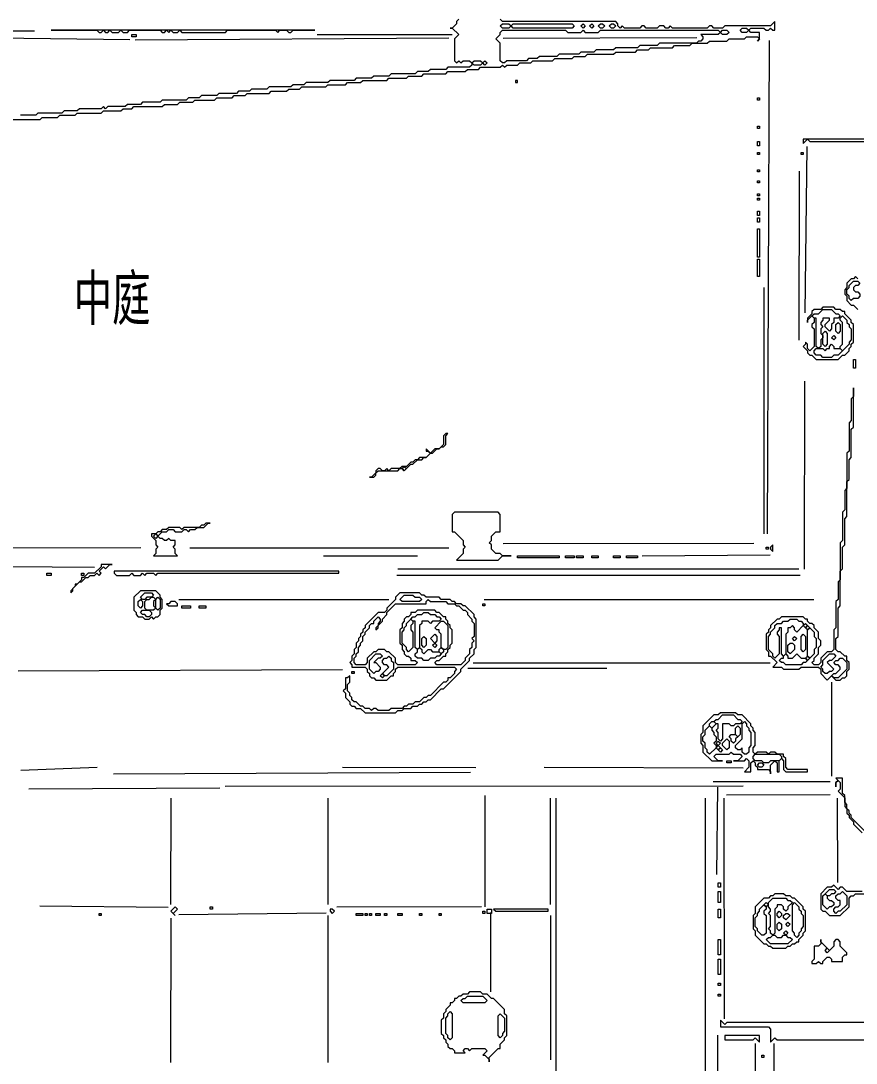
# Model space of a CAD drawing. Extents: x 12 to 2459, y 13 to 1740.
# Drawn here: x 1233.1 to 1616.3, y 622.3 to 1100.3 of the extents above; entities that cross this region are included whole.
import ezdxf

# ---------------------------------------------------------------- set-up
doc = ezdxf.new("R2010")
doc.units = 0
for name, color, linetype, lineweight in [('OCR_TEXT', 6, 'Continuous', 0), ('TEXT_FALLBACK_OUTLINE', 2, 'Continuous', 0), ('TRACE_CURVE', 6, 'Continuous', 0), ('TRACE_STRAIGHT', 5, 'Continuous', 0), ('TRACE_TEXT_SYMBOL', 6, 'Continuous', 0)]:
    doc.layers.add(name, color=color, linetype=linetype, lineweight=lineweight)
doc.styles.add('wqy-unicode', font='wqy-unicode.lff')

msp = doc.modelspace()

# ---------------------------------------------------------------- linework, layer by layer
at = {"layer": 'TEXT_FALLBACK_OUTLINE', "color": 2}
for points in [[(1600, 679), (1600, 677), (1599, 676), (1597, 676), (1597, 670), (1596, 669), (1596, 668), (1598, 668), (1599, 669), (1600, 668), (1601, 668), (1601, 669), (1603, 671), (1604, 671), (1605, 670), (1605, 669), (1610, 669), (1610, 671), (1611, 672), (1612, 672), (1612, 673), (1609, 676), (1609, 678), (1608, 679), (1607, 679), (1606, 678), (1606, 676), (1604, 674), (1600, 678)], [(1602, 674), (1603, 675), (1604, 674), (1603, 673)]]:
    msp.add_lwpolyline(points, close=True, dxfattribs=at)
at = {"layer": 'TRACE_CURVE', "color": 6}
for points in [[(1434, 1101), (1433, 1100), (1433, 1099), (1431, 1097), (1430, 1097), (1431, 1097), (1434, 1094), (1432, 1092), (1432, 1082), (1433, 1081), (1434, 1082), (1435, 1081), (1436, 1082), (1439, 1082), (1440, 1081), (1440, 1080), (1439, 1079), (1429, 1079), (1428, 1078), (1421, 1078), (1420, 1077), (1415, 1077), (1414, 1076), (1403, 1076), (1402, 1075), (1395, 1075), (1394, 1074), (1387, 1074), (1386, 1073), (1375, 1073), (1374, 1072), (1364, 1072), (1363, 1071), (1358, 1071), (1357, 1070), (1347, 1070), (1346, 1069), (1339, 1069), (1338, 1068), (1333, 1068), (1332, 1067), (1324, 1067), (1323, 1066), (1316, 1066), (1315, 1065), (1310, 1065), (1309, 1064), (1298, 1064), (1297, 1063), (1289, 1063), (1288, 1062), (1282, 1062), (1281, 1061), (1273, 1061), (1272, 1060), (1271, 1061), (1270, 1060), (1260, 1060), (1259, 1059), (1253, 1059), (1252, 1058), (1241, 1058)], [(1373, 1070), (1374, 1071), (1382, 1071), (1383, 1072), (1389, 1072), (1390, 1073), (1401, 1073), (1402, 1074), (1410, 1074), (1411, 1075), (1417, 1075), (1418, 1076), (1428, 1076), (1429, 1077), (1437, 1077), (1438, 1078), (1443, 1078), (1444, 1079), (1453, 1079), (1454, 1080), (1455, 1079), (1456, 1080), (1461, 1080), (1462, 1081), (1467, 1081), (1468, 1082), (1477, 1082), (1478, 1083), (1486, 1083), (1487, 1084), (1492, 1084), (1493, 1085), (1505, 1085), (1506, 1086), (1515, 1086), (1516, 1087), (1521, 1087), (1522, 1088), (1532, 1088), (1533, 1089), (1540, 1089), (1541, 1090), (1548, 1090), (1549, 1091), (1557, 1091), (1558, 1092), (1565, 1092), (1566, 1093), (1571, 1093), (1572, 1092), (1571, 1091), (1572, 1092), (1572, 1095), (1568, 1095), (1567, 1096), (1568, 1097), (1574, 1097), (1575, 1096), (1576, 1096), (1577, 1097), (1578, 1096), (1579, 1096), (1579, 1100), (1577, 1098)], [(1577, 1098), (1556, 1098), (1555, 1097), (1551, 1097), (1550, 1098), (1549, 1098), (1548, 1097), (1532, 1097), (1531, 1098), (1530, 1097), (1529, 1097), (1528, 1098), (1526, 1098), (1525, 1097), (1520, 1097), (1519, 1098), (1518, 1098), (1517, 1097), (1510, 1097), (1509, 1098), (1508, 1097), (1507, 1098), (1507, 1099), (1506, 1100), (1454, 1100), (1453, 1101)], [(1229, 1055), (1242, 1055), (1243, 1056), (1250, 1056), (1251, 1057), (1258, 1057), (1259, 1058), (1270, 1058), (1271, 1059), (1279, 1059), (1280, 1060), (1284, 1060), (1285, 1061), (1298, 1061), (1299, 1062), (1305, 1062), (1306, 1063), (1312, 1063), (1313, 1064), (1322, 1064), (1323, 1065), (1330, 1065), (1331, 1066), (1336, 1066), (1337, 1067), (1347, 1067), (1348, 1068), (1355, 1068), (1356, 1069), (1361, 1069), (1362, 1070), (1373, 1070)], [(1241, 1058), (1240, 1057), (1233, 1057)], [(1658, 1046), (1592, 1046), (1592, 1044), (1594, 1046), (1595, 1045), (1658, 1045)], [(1615, 932), (1615, 928), (1614, 927), (1614, 917), (1613, 916), (1613, 903), (1612, 902), (1612, 886), (1611, 885), (1611, 876), (1610, 875), (1610, 862), (1609, 861), (1609, 844), (1608, 843), (1608, 835), (1607, 834), (1607, 822), (1606, 821), (1606, 812), (1605, 811), (1603, 811), (1600, 808), (1600, 806), (1599, 805), (1597, 805), (1596, 806), (1597, 807), (1597, 808), (1599, 810), (1599, 813), (1600, 814), (1600, 816), (1599, 817), (1599, 820), (1597, 822), (1597, 823), (1596, 824), (1595, 824), (1594, 825), (1594, 826), (1593, 826), (1592, 827), (1582, 827), (1581, 826), (1580, 826), (1577, 823), (1577, 822), (1576, 821), (1576, 820), (1575, 819), (1575, 812), (1576, 811), (1576, 809), (1577, 809), (1580, 806), (1578, 804), (1582, 804), (1583, 803), (1590, 803), (1591, 804), (1599, 804), (1600, 803), (1600, 801)], [(1600, 801), (1603, 798), (1605, 800), (1607, 798), (1609, 798), (1610, 799), (1611, 799), (1612, 800), (1612, 802), (1613, 803), (1613, 806), (1612, 807), (1612, 809), (1611, 809), (1609, 811), (1608, 811), (1607, 812), (1607, 817), (1608, 818), (1608, 831), (1609, 832), (1609, 848), (1610, 849), (1610, 859), (1611, 860), (1611, 872), (1612, 873), (1612, 889), (1613, 890), (1613, 899), (1614, 900), (1614, 913), (1615, 914), (1615, 932)]]:
    msp.add_lwpolyline(points, dxfattribs=at)
for points in [[(1453, 1095), (1454, 1096), (1483, 1096), (1484, 1095), (1490, 1095), (1491, 1096), (1492, 1095), (1498, 1095), (1499, 1096), (1553, 1096), (1554, 1095), (1553, 1094), (1545, 1094), (1546, 1093), (1546, 1092), (1545, 1091), (1544, 1091), (1543, 1090), (1526, 1090), (1525, 1089), (1517, 1089), (1516, 1088), (1506, 1088), (1505, 1087), (1497, 1087), (1496, 1086), (1490, 1086), (1489, 1085), (1480, 1085), (1479, 1084), (1471, 1084), (1470, 1083), (1466, 1083), (1465, 1082), (1456, 1082), (1455, 1081), (1454, 1081), (1453, 1082), (1453, 1090), (1451, 1092), (1453, 1094)], [(1453, 1098), (1454, 1099), (1457, 1099), (1458, 1098), (1457, 1097), (1454, 1097)], [(1458, 1098), (1459, 1099), (1486, 1099), (1487, 1098), (1486, 1097), (1459, 1097)], [(1490, 1098), (1491, 1099), (1492, 1098), (1491, 1097)], [(1494, 1098), (1495, 1099), (1496, 1098), (1495, 1097)], [(1498, 1098), (1499, 1099), (1500, 1099), (1501, 1098), (1500, 1097), (1499, 1097)], [(1503, 1098), (1504, 1099), (1505, 1099), (1506, 1098), (1505, 1097), (1504, 1097)], [(1554, 1095), (1555, 1096), (1557, 1096), (1558, 1095), (1557, 1094), (1555, 1094)], [(1563, 1096), (1564, 1097), (1566, 1097), (1567, 1096), (1566, 1095), (1564, 1095)], [(1440, 1081), (1441, 1082), (1444, 1082), (1445, 1081), (1444, 1080), (1441, 1080)], [(1445, 1081), (1446, 1082), (1447, 1081), (1446, 1080)], [(1585, 825), (1586, 826), (1589, 826), (1590, 825), (1591, 825), (1592, 824), (1592, 823), (1589, 820), (1588, 821), (1588, 822), (1587, 823), (1586, 822), (1585, 822), (1585, 820), (1584, 819), (1584, 810), (1583, 809), (1582, 810), (1582, 822), (1581, 822), (1581, 821), (1580, 820), (1580, 819), (1581, 818), (1581, 810), (1579, 808), (1578, 809), (1578, 810), (1576, 812), (1576, 818), (1577, 819), (1577, 820), (1579, 822), (1579, 823), (1580, 824), (1582, 824), (1583, 825)], [(1592, 823), (1593, 824), (1594, 823), (1593, 822)], [(1593, 822), (1594, 823), (1595, 822), (1594, 821)], [(1587, 817), (1588, 818), (1589, 817), (1588, 816)], [(1591, 818), (1592, 819), (1593, 818), (1593, 812), (1592, 811), (1591, 812)], [(1594, 821), (1595, 822), (1597, 820), (1597, 818), (1598, 817), (1598, 813), (1597, 812), (1597, 810), (1595, 808), (1594, 809)], [(1585, 814), (1586, 815), (1587, 815), (1588, 814), (1588, 812), (1586, 810), (1585, 811)], [(1583, 809), (1584, 810), (1585, 809), (1585, 808), (1587, 808), (1589, 810), (1591, 808), (1593, 808), (1594, 807), (1593, 806), (1592, 806), (1591, 805), (1584, 805), (1583, 806), (1582, 806), (1581, 807), (1582, 808), (1583, 808)], [(1593, 808), (1594, 809), (1595, 808), (1594, 807)], [(1604, 810), (1606, 810), (1607, 809), (1605, 807), (1604, 807), (1603, 806), (1606, 803), (1605, 802), (1604, 802), (1603, 801), (1602, 801), (1601, 802), (1601, 803), (1600, 804), (1601, 805), (1601, 807)], [(1608, 807), (1609, 808), (1610, 808), (1612, 806), (1612, 803), (1608, 799), (1606, 799), (1605, 800), (1606, 801), (1607, 801), (1609, 803), (1609, 804), (1608, 805), (1607, 805), (1606, 806), (1607, 807)]]:
    msp.add_lwpolyline(points, close=True, dxfattribs=at)
at = {"layer": 'TRACE_STRAIGHT', "color": 5}
for p, q in [((1125.63, 1095.53), (1239.39, 1095.75)), ((1221.89, 1092.47), (1283.14, 1091.77)), ((1285.62, 1091.63), (1429.38, 1092.54)), ((1369, 1094), (1431, 1094)), ((1454.38, 1092.32), (1543.12, 1092.63)), ((1575.56, 865.1), (1576.58, 1091.35)), ((1592.86, 966.36), (1593.78, 1042.63)), ((1590.14, 953.87), (1590.26, 1031.38)), ((1574, 978), (1574, 865)), ((1592.64, 848.87), (1592.69, 935.13)), ((1454.38, 860.68), (1569.38, 860.71)), ((1139.38, 858.65), (1288.13, 858.73)), ((1310.63, 858.66), (1429.38, 858.7)), ((1372, 855), (1415, 855)), ((1518.11, 855.02), (1576.88, 855.42)), ((1228.12, 850.01), (1266.88, 849.76)), ((1405.62, 846.1), (1590.62, 846.11)), ((1406, 849), (1590, 849)), ((1305.63, 834.91), (1401.88, 834.99)), ((1445.62, 834.96), (1596.88, 834.97)), ((1438.12, 803.39), (1501.88, 803.39)), ((1440.62, 805.91), (1576.88, 805.9)), ((1231.88, 802.18), (1380.63, 802.79)), ((1605, 797), (1605, 754)), ((1233.16, 756.71), (1268.16, 758.04)), ((1275.62, 755.07), (1439.38, 755.85)), ((1380.62, 758.08), (1441.87, 757.92)), ((1473.12, 758.01), (1564.38, 757.82)), ((1550.62, 751.44), (1604.37, 751.53)), ((1236.88, 748.2), (1324.39, 748.57)), ((1326.88, 749.38), (1564.38, 749.53)), ((1552.38, 708.87), (1552.9, 748.86)), ((1302.01, 695.12), (1302.04, 743.88)), ((1374.05, 695.12), (1374.05, 743.88)), ((1446, 745), (1446, 694)), ((1476.09, 695.12), (1476.1, 743.88)), ((1478.6, 415.12), (1478.61, 743.88)), ((1547.02, 743.88), (1547.08, 552.62)), ((1555.62, 743.88), (1555.77, 642.63)), ((1556.87, 745.42), (1604.38, 745.52)), ((1607.52, 743.88), (1607.75, 705.12)), ((1241.88, 694.44), (1300.64, 693.84)), ((1378.12, 694.04), (1444.38, 694.16)), ((1301.99, 622.62), (1302.06, 688.88)), ((1305.62, 690.58), (1373.13, 691.29)), ((1374.05, 622.62), (1374.05, 690.12)), ((1448.57, 691.38), (1448.63, 655.12)), ((1476.09, 690.12), (1476.09, 623.88)), ((1552.83, 561.38), (1552.87, 635.12)), ((1570.14, 562.62), (1570.16, 631.38)), ((1578.5, 552.62), (1578.64, 631.37))]:
    msp.add_line(p, q, dxfattribs=at)
at = {"layer": 'TRACE_TEXT_SYMBOL', "color": 6}
for points in [[(1247, 1096), (1268, 1096), (1269, 1095), (1270, 1095), (1271, 1096), (1272, 1095), (1273, 1095), (1274, 1096), (1275, 1095), (1278, 1095), (1279, 1096), (1280, 1095), (1282, 1095), (1283, 1096), (1297, 1096), (1298, 1095), (1299, 1095), (1300, 1096), (1301, 1095), (1302, 1096), (1303, 1095), (1305, 1095), (1306, 1096), (1307, 1095), (1327, 1095), (1328, 1096), (1350, 1096), (1351, 1095), (1352, 1096), (1355, 1096), (1356, 1095), (1357, 1095), (1358, 1096), (1368, 1096)], [(1284, 1094), (1286, 1094), (1286, 1093), (1284, 1093)], [(1460, 1073), (1460, 1072), (1461, 1072), (1461, 1073)], [(1571, 1065), (1572, 1065), (1572, 1064), (1571, 1064)], [(1571, 1052), (1572, 1052), (1572, 1051), (1571, 1051)], [(1571, 1045), (1572, 1045), (1572, 1043), (1571, 1043)], [(1571, 1040), (1572, 1040), (1572, 1039), (1571, 1039)], [(1591, 1040), (1592, 1040), (1592, 1039), (1591, 1039)], [(1571, 1032), (1572, 1032), (1572, 1031), (1571, 1031)], [(1571, 1027), (1572, 1027), (1572, 1026), (1571, 1026)], [(1571, 1021), (1572, 1021), (1572, 1020), (1571, 1020)], [(1571, 1019), (1572, 1019), (1572, 1018), (1571, 1018)], [(1571, 1013), (1572, 1013), (1572, 1011), (1571, 1011)], [(1571, 1010), (1572, 1010), (1572, 1008), (1571, 1008)], [(1571, 1005), (1572, 1005), (1572, 992), (1571, 992)], [(1571, 991), (1572, 991), (1572, 983), (1571, 983)], [(1615, 981), (1617, 981), (1618, 980), (1617, 979), (1616, 979), (1615, 978), (1615, 977), (1616, 976), (1617, 976), (1618, 975), (1618, 974), (1617, 973), (1615, 973), (1614, 972), (1613, 973), (1613, 974), (1612, 975), (1612, 977), (1613, 978), (1613, 979)], [(1601, 969), (1600, 968), (1597, 968), (1596, 967), (1596, 966), (1594, 964), (1594, 962), (1594, 963), (1596, 965), (1597, 964), (1597, 962), (1596, 961), (1596, 960), (1597, 959), (1597, 951), (1595, 949), (1594, 950), (1594, 952), (1593, 953), (1593, 952), (1592, 951), (1594, 949), (1594, 948), (1595, 947), (1596, 947), (1598, 945), (1608, 945), (1610, 947), (1611, 947), (1613, 949), (1613, 950), (1614, 951), (1614, 952), (1615, 953), (1615, 961), (1614, 962), (1614, 963), (1611, 966), (1611, 967), (1610, 967), (1609, 968), (1607, 968), (1606, 969)], [(1601, 968), (1605, 968), (1607, 966), (1608, 966), (1609, 965), (1608, 964), (1606, 964), (1606, 962), (1605, 961), (1605, 959), (1604, 958), (1602, 960), (1602, 961), (1604, 963), (1604, 964), (1601, 964), (1601, 963), (1600, 962), (1600, 961), (1601, 960), (1600, 959), (1600, 957), (1601, 956), (1601, 955), (1600, 954), (1600, 951), (1599, 950), (1598, 951), (1598, 964), (1597, 964), (1596, 965), (1597, 966), (1599, 966)], [(1607, 961), (1608, 962), (1609, 961), (1609, 958), (1608, 957), (1607, 958)], [(1609, 964), (1610, 965), (1612, 963), (1612, 962), (1613, 961), (1613, 960), (1614, 959), (1614, 954), (1613, 953), (1613, 952), (1610, 949), (1609, 950), (1609, 951), (1610, 952), (1610, 962), (1609, 963)], [(1601, 957), (1602, 958), (1603, 957), (1603, 952), (1602, 951), (1601, 952)], [(1605, 955), (1606, 956), (1607, 955), (1606, 954)], [(1604, 951), (1605, 952), (1606, 951), (1606, 950), (1609, 950), (1610, 949), (1608, 947), (1606, 947), (1605, 946), (1601, 946), (1600, 947), (1598, 947), (1597, 948), (1597, 949), (1598, 950), (1601, 950), (1602, 949), (1603, 950), (1604, 950)], [(1615, 945), (1616, 945), (1616, 941), (1615, 941)], [(1428, 911), (1427, 910), (1427, 906), (1425, 904), (1423, 904), (1421, 902), (1419, 904), (1419, 903), (1420, 903), (1421, 902), (1419, 900), (1416, 900), (1415, 899), (1414, 899), (1413, 898), (1412, 898), (1410, 896), (1408, 896), (1407, 895), (1403, 895), (1402, 894), (1401, 895), (1400, 894), (1399, 894), (1398, 895), (1397, 895), (1396, 894), (1396, 893), (1394, 891), (1393, 891), (1395, 891), (1396, 892), (1396, 893), (1397, 894), (1406, 894), (1407, 895), (1408, 895), (1409, 894), (1412, 897), (1413, 897), (1415, 899), (1417, 899), (1418, 900), (1419, 900), (1421, 902), (1422, 902), (1424, 904), (1425, 904), (1426, 905), (1427, 905), (1428, 906), (1428, 910), (1429, 911)], [(1408, 895), (1409, 896), (1410, 895), (1409, 894)], [(1432, 875), (1431, 874), (1431, 866), (1432, 866), (1436, 862), (1436, 860), (1437, 859), (1436, 858), (1436, 856), (1433, 853), (1452, 853), (1454, 855), (1458, 855), (1454, 855), (1453, 856), (1451, 856), (1449, 858), (1449, 860), (1448, 861), (1449, 862), (1449, 864), (1451, 866), (1453, 866), (1453, 874), (1452, 875)], [(1318, 870), (1317, 869), (1316, 869), (1315, 868), (1308, 868), (1307, 867), (1306, 868), (1301, 868), (1300, 867), (1298, 867), (1297, 866), (1296, 866), (1295, 865), (1293, 865), (1293, 864), (1295, 862), (1295, 860), (1296, 859), (1295, 858), (1295, 856), (1294, 855), (1305, 855), (1304, 856), (1304, 858), (1303, 859), (1304, 860), (1304, 862), (1302, 862), (1301, 863), (1300, 862), (1299, 862), (1298, 863), (1297, 863), (1296, 864), (1298, 866), (1300, 866), (1301, 867), (1303, 867), (1304, 866), (1307, 866), (1308, 867), (1309, 867), (1310, 866), (1311, 867), (1313, 867), (1314, 868), (1317, 868), (1319, 870), (1320, 870)], [(1294, 864), (1295, 865), (1296, 864), (1295, 863)], [(1575, 859), (1576, 859), (1576, 858), (1575, 858)], [(1578, 860), (1577, 859), (1577, 858), (1578, 857)], [(1270, 851), (1270, 850), (1267, 847), (1264, 847), (1262, 845), (1261, 845), (1261, 844), (1259, 842), (1258, 842), (1258, 841), (1256, 839), (1256, 838), (1257, 839), (1257, 840), (1260, 843), (1261, 843), (1263, 845), (1264, 845), (1265, 846), (1267, 846), (1268, 847), (1269, 846), (1270, 847), (1269, 848), (1271, 850), (1272, 849), (1274, 851), (1275, 851)], [(1461, 855), (1480, 855), (1480, 854), (1461, 854)], [(1483, 855), (1487, 855), (1487, 854), (1483, 854)], [(1488, 855), (1491, 855), (1491, 854), (1488, 854)], [(1495, 855), (1498, 855), (1498, 854), (1495, 854)], [(1505, 855), (1508, 855), (1508, 854), (1505, 854)], [(1511, 855), (1516, 855), (1516, 854), (1511, 854)], [(1245, 847), (1247, 847), (1247, 846), (1245, 846)], [(1261, 847), (1262, 847), (1262, 846), (1261, 846)], [(1276, 848), (1276, 847), (1277, 846), (1283, 846), (1284, 847), (1285, 846), (1288, 846), (1289, 847), (1290, 846), (1291, 847), (1294, 847), (1295, 846), (1296, 847), (1379, 847), (1379, 848)], [(1288, 839), (1285, 836), (1285, 830), (1286, 829), (1286, 828), (1287, 827), (1289, 827), (1290, 826), (1292, 826), (1293, 827), (1294, 826), (1295, 827), (1296, 827), (1297, 828), (1297, 830), (1298, 831), (1298, 835), (1297, 836), (1297, 837), (1295, 839)], [(1290, 838), (1293, 838), (1294, 837), (1293, 836), (1291, 836), (1290, 835), (1289, 835), (1288, 836)], [(1409, 837), (1413, 837), (1414, 836), (1416, 836), (1417, 835), (1416, 834), (1408, 834), (1407, 835)], [(1287, 834), (1288, 835), (1289, 834), (1289, 832), (1288, 831), (1287, 832)], [(1292, 835), (1293, 836), (1294, 836), (1295, 835), (1294, 834), (1294, 832), (1295, 831), (1294, 830), (1291, 830), (1290, 831), (1290, 834), (1291, 835)], [(1295, 835), (1296, 836), (1297, 835), (1297, 831), (1296, 830), (1295, 831)], [(1302, 834), (1301, 833), (1300, 833), (1301, 832), (1305, 832), (1305, 833), (1304, 834)], [(1307, 832), (1311, 832), (1311, 831), (1307, 831)], [(1315, 832), (1318, 832), (1318, 831), (1315, 831)], [(1445, 833), (1446, 833), (1446, 832), (1445, 832)], [(1288, 829), (1289, 830), (1292, 830), (1293, 829), (1293, 828), (1292, 827), (1291, 827), (1290, 828), (1289, 828)], [(1417, 828), (1418, 829), (1420, 829), (1421, 828), (1423, 828), (1424, 827), (1425, 827), (1426, 826), (1425, 825), (1422, 825), (1421, 824), (1420, 825), (1417, 825), (1417, 824), (1416, 823), (1416, 813), (1415, 812), (1414, 813), (1414, 825), (1413, 825), (1412, 826), (1413, 827), (1414, 827), (1415, 828)], [(1412, 826), (1413, 825), (1413, 824), (1412, 823), (1412, 821), (1413, 820), (1413, 813), (1411, 811), (1410, 812), (1410, 813), (1408, 815), (1408, 820), (1409, 821), (1409, 822), (1410, 823), (1410, 824)], [(1426, 825), (1427, 825), (1429, 823), (1429, 813), (1428, 812), (1427, 812), (1426, 813), (1426, 819), (1425, 820), (1425, 821), (1424, 821), (1423, 822)], [(1417, 817), (1418, 818), (1419, 817), (1419, 814), (1418, 813), (1417, 814)], [(1423, 819), (1424, 818), (1424, 816), (1423, 815), (1421, 817)], [(1415, 812), (1416, 813), (1417, 812), (1417, 811), (1418, 810), (1420, 812), (1421, 812), (1422, 811), (1425, 811), (1426, 810), (1425, 809), (1424, 809), (1423, 808), (1421, 808), (1420, 807), (1418, 807), (1417, 808), (1415, 808), (1414, 809), (1414, 810), (1415, 811)], [(1422, 814), (1423, 815), (1424, 814), (1423, 813)], [(1425, 812), (1426, 813), (1427, 812), (1427, 811), (1426, 810), (1425, 811)], [(1396, 810), (1398, 810), (1399, 809), (1398, 808), (1397, 808), (1395, 806), (1396, 806), (1398, 804), (1398, 803), (1397, 802), (1396, 802), (1395, 801), (1393, 803), (1393, 807)], [(1401, 808), (1402, 809), (1403, 808), (1403, 807), (1404, 806), (1404, 803), (1401, 800), (1400, 800), (1399, 801), (1402, 804), (1401, 805), (1400, 805), (1399, 806), (1399, 807), (1400, 808)], [(1385, 802), (1386, 802), (1386, 801), (1385, 801)], [(1398, 800), (1399, 801), (1400, 800), (1399, 799)], [(1555, 782), (1560, 782), (1562, 780), (1563, 780), (1564, 779), (1563, 778), (1561, 778), (1560, 777), (1559, 777), (1558, 778), (1555, 778), (1555, 771), (1554, 770), (1553, 771), (1553, 774), (1552, 775), (1553, 776), (1553, 778), (1552, 778), (1551, 779), (1552, 780), (1553, 780)], [(1549, 777), (1550, 776), (1550, 775), (1551, 774), (1551, 773), (1552, 772), (1552, 770), (1551, 769), (1552, 768), (1552, 767), (1549, 764), (1548, 765), (1548, 766), (1547, 767), (1547, 769), (1546, 770), (1546, 772), (1547, 773), (1547, 775)], [(1549, 778), (1550, 779), (1551, 779), (1552, 778), (1550, 776), (1549, 777)], [(1564, 778), (1565, 779), (1566, 778), (1566, 777), (1567, 776), (1567, 775), (1568, 774), (1568, 768), (1567, 767), (1567, 765), (1566, 764), (1565, 764), (1564, 765), (1564, 767), (1563, 766), (1562, 766), (1561, 767), (1561, 768), (1564, 771)], [(1561, 776), (1562, 777), (1563, 776), (1563, 773), (1562, 772), (1561, 773)], [(1552, 769), (1553, 770), (1554, 769), (1553, 768)], [(1557, 771), (1558, 770), (1558, 767), (1557, 766), (1555, 768), (1555, 769)], [(1558, 772), (1559, 773), (1561, 773), (1562, 772), (1561, 771), (1561, 770), (1560, 769), (1559, 770), (1559, 771)], [(1552, 767), (1553, 768), (1554, 767), (1553, 766)], [(1553, 766), (1554, 767), (1555, 766), (1554, 765)], [(1557, 761), (1559, 761), (1559, 760), (1557, 760)], [(1569, 763), (1570, 764), (1581, 764), (1582, 763), (1582, 762), (1581, 761), (1577, 761), (1576, 760), (1574, 760), (1573, 761), (1570, 761), (1569, 762)], [(1571, 759), (1572, 760), (1573, 760), (1574, 759), (1573, 758), (1572, 758)], [(1553, 705), (1554, 705), (1554, 703), (1553, 703)], [(1553, 701), (1554, 701), (1554, 696), (1553, 696)], [(1579, 700), (1578, 699), (1577, 699), (1576, 698), (1574, 698), (1570, 694), (1570, 691), (1569, 690), (1569, 684), (1570, 683), (1570, 681), (1574, 677), (1575, 677), (1576, 676), (1577, 676), (1578, 675), (1584, 675), (1585, 676), (1586, 676), (1587, 677), (1588, 677), (1589, 678), (1590, 678), (1590, 679), (1592, 681), (1592, 682), (1593, 683), (1593, 692), (1592, 693), (1592, 694), (1588, 698), (1587, 698), (1586, 699), (1584, 699), (1583, 700)], [(1578, 698), (1584, 698), (1585, 697), (1586, 697), (1587, 696), (1585, 694), (1585, 693), (1584, 692), (1583, 693), (1583, 694), (1582, 695), (1580, 695), (1580, 694), (1579, 693), (1579, 682), (1578, 681), (1577, 682), (1577, 683), (1576, 684), (1577, 685), (1577, 690), (1576, 691), (1577, 692), (1577, 693), (1576, 694), (1576, 696)], [(1601, 699), (1602, 700), (1603, 699), (1603, 698), (1604, 697), (1605, 697), (1606, 696), (1606, 695), (1605, 694), (1604, 694), (1603, 693), (1601, 695)], [(1604, 702), (1606, 702), (1607, 701), (1606, 700), (1605, 700), (1604, 699), (1603, 699), (1602, 700)], [(1609, 700), (1610, 701), (1612, 699), (1612, 695), (1609, 692), (1608, 692), (1607, 691), (1606, 692), (1606, 693), (1607, 694), (1608, 694), (1609, 695), (1609, 697), (1608, 697), (1607, 698), (1607, 699), (1608, 700)], [(1304, 694), (1302, 692), (1304, 690), (1303, 691), (1305, 693)], [(1320, 694), (1321, 694), (1321, 693), (1320, 693)], [(1574, 695), (1575, 694), (1575, 693), (1574, 692), (1574, 691), (1575, 690), (1575, 682), (1574, 681), (1573, 681), (1571, 683), (1571, 684), (1570, 685), (1570, 689), (1571, 690), (1571, 691), (1572, 692), (1572, 693)], [(1574, 695), (1575, 696), (1576, 695), (1575, 694)], [(1587, 695), (1588, 696), (1590, 694), (1590, 693), (1591, 692), (1591, 691), (1592, 690), (1592, 685), (1591, 684), (1591, 683), (1590, 682), (1590, 681), (1589, 680), (1588, 681), (1588, 682), (1587, 683)], [(1269, 691), (1270, 691), (1270, 690), (1269, 690)], [(1375, 693), (1375, 692), (1376, 691), (1377, 692), (1376, 693)], [(1387, 691), (1390, 691), (1390, 690), (1387, 690)], [(1391, 691), (1392, 691), (1392, 690), (1391, 690)], [(1393, 691), (1394, 691), (1394, 690), (1393, 690)], [(1396, 691), (1398, 691), (1398, 690), (1396, 690)], [(1400, 691), (1401, 691), (1401, 690), (1400, 690)], [(1406, 691), (1408, 691), (1408, 690), (1406, 690)], [(1416, 691), (1417, 691), (1417, 690), (1416, 690)], [(1425, 691), (1426, 691), (1426, 690), (1425, 690)], [(1445, 692), (1446, 692), (1446, 691), (1445, 691)], [(1447, 693), (1449, 693), (1449, 691), (1447, 691)], [(1450, 693), (1451, 692), (1475, 692), (1475, 693)], [(1553, 693), (1554, 693), (1554, 689), (1553, 689)], [(1580, 691), (1581, 692), (1582, 691), (1582, 690), (1581, 689), (1580, 690)], [(1583, 690), (1584, 691), (1585, 691), (1586, 690), (1584, 688), (1583, 689)], [(1580, 686), (1581, 687), (1582, 686), (1582, 684), (1581, 683), (1580, 684)], [(1584, 686), (1585, 687), (1586, 686), (1585, 685)], [(1553, 679), (1554, 679), (1554, 672), (1553, 672)], [(1577, 680), (1578, 681), (1579, 681), (1580, 680), (1582, 680), (1583, 681), (1584, 681), (1585, 680), (1586, 680), (1587, 679), (1585, 677), (1577, 677), (1575, 679), (1576, 680)], [(1583, 682), (1584, 683), (1585, 682), (1584, 681)], [(1553, 670), (1554, 670), (1554, 663), (1553, 663)], [(1439, 655), (1438, 654), (1436, 654), (1435, 653), (1434, 653), (1433, 652), (1432, 652), (1432, 651), (1431, 650), (1430, 650), (1430, 649), (1428, 647), (1428, 646), (1427, 645), (1427, 643), (1426, 642), (1426, 636), (1427, 635), (1427, 634), (1428, 633), (1428, 632), (1429, 631), (1429, 630), (1430, 629), (1431, 629), (1432, 628), (1432, 627), (1437, 627), (1436, 628), (1437, 629), (1438, 629), (1439, 628), (1440, 629), (1446, 629), (1447, 628), (1445, 626), (1446, 626), (1448, 624), (1448, 623), (1448, 625), (1452, 629), (1453, 629), (1453, 631), (1455, 633), (1455, 634), (1456, 635), (1456, 644), (1455, 645), (1455, 647), (1450, 652), (1449, 652), (1447, 654), (1445, 654), (1444, 655)], [(1553, 659), (1554, 659), (1554, 658), (1553, 658)], [(1437, 652), (1438, 653), (1445, 653), (1447, 651), (1446, 650), (1436, 650), (1435, 651), (1436, 652)], [(1553, 654), (1554, 654), (1554, 653), (1553, 653)], [(1429, 645), (1430, 646), (1431, 645), (1431, 634), (1430, 633), (1429, 634), (1429, 635), (1428, 636), (1428, 643), (1429, 644)], [(1452, 644), (1453, 645), (1455, 643), (1455, 637), (1454, 636), (1454, 635), (1453, 634), (1452, 635)], [(1556, 635), (1556, 633), (1569, 633), (1570, 634), (1572, 632), (1572, 635)], [(1573, 626), (1574, 626), (1574, 625), (1573, 625)]]:
    msp.add_lwpolyline(points, close=True, dxfattribs=at)
for points in [[(1617, 982), (1616, 983), (1615, 982), (1614, 982), (1612, 980), (1612, 978), (1611, 977), (1611, 975), (1612, 974), (1612, 972), (1614, 970), (1615, 970), (1617, 968)], [(1407, 838), (1405, 836), (1405, 835), (1401, 831), (1401, 830), (1400, 829), (1397, 829), (1391, 823), (1391, 822), (1390, 821), (1390, 820), (1389, 819), (1389, 818), (1388, 817), (1388, 816), (1387, 815), (1387, 813), (1386, 812), (1386, 810), (1385, 809), (1385, 807), (1384, 806), (1385, 805), (1385, 804), (1391, 804), (1392, 803), (1392, 802), (1393, 801), (1393, 800), (1394, 799), (1395, 799), (1396, 798), (1401, 798), (1403, 800), (1404, 800), (1404, 801), (1405, 802), (1405, 803), (1406, 804), (1432, 804), (1433, 803), (1432, 802), (1432, 801), (1430, 799), (1429, 799), (1429, 798), (1428, 797), (1427, 797), (1421, 791), (1420, 791), (1419, 790), (1418, 790), (1416, 788), (1414, 788), (1413, 787), (1411, 787), (1410, 786), (1409, 786), (1408, 785), (1403, 785), (1402, 784), (1397, 784), (1396, 785), (1395, 785)], [(1419, 836), (1418, 837), (1417, 837), (1416, 838), (1407, 838)], [(1395, 785), (1394, 784), (1393, 785), (1391, 785), (1390, 786), (1389, 786), (1387, 788), (1386, 788), (1385, 789), (1385, 790), (1384, 791), (1384, 792), (1383, 793), (1383, 796), (1384, 797), (1384, 800), (1383, 799), (1382, 799), (1382, 794), (1381, 793), (1382, 792), (1382, 790), (1384, 788), (1384, 787), (1385, 786), (1386, 786), (1387, 785), (1389, 785), (1391, 783), (1405, 783), (1406, 784), (1408, 784), (1409, 785), (1412, 785), (1413, 786), (1415, 786), (1416, 787), (1417, 787), (1418, 788), (1419, 788), (1420, 789), (1421, 789), (1426, 794), (1427, 794), (1435, 802), (1435, 803), (1439, 807), (1439, 808), (1441, 810), (1441, 812), (1442, 813), (1442, 826), (1441, 827), (1441, 828), (1437, 832), (1436, 832), (1435, 833), (1433, 833), (1432, 834), (1431, 834), (1430, 835), (1426, 835), (1425, 836), (1419, 836)], [(1409, 810), (1410, 809), (1411, 809), (1412, 808), (1412, 807), (1414, 807), (1415, 806), (1414, 805), (1406, 805), (1405, 806), (1405, 808), (1402, 811), (1401, 811), (1400, 812), (1397, 812), (1396, 811), (1395, 811), (1392, 808), (1392, 806), (1391, 805), (1387, 805), (1386, 806), (1386, 808), (1387, 809), (1387, 810), (1388, 811), (1388, 813), (1389, 814), (1389, 815), (1390, 816), (1390, 818), (1391, 819), (1391, 820), (1393, 822), (1393, 823), (1394, 824), (1395, 824), (1395, 825), (1397, 827), (1398, 826), (1398, 825), (1397, 824), (1397, 823), (1396, 822), (1396, 821), (1397, 822), (1397, 823), (1399, 825), (1399, 826), (1401, 828), (1401, 829), (1405, 833), (1419, 833), (1419, 834)], [(1419, 834), (1420, 835), (1421, 834), (1428, 834), (1429, 833), (1432, 833), (1433, 832), (1434, 832), (1436, 830), (1437, 830), (1438, 829), (1438, 828), (1440, 826), (1440, 825), (1441, 824), (1441, 818), (1440, 817), (1441, 816), (1440, 815), (1440, 813), (1439, 812), (1439, 810), (1437, 808), (1437, 807), (1435, 805), (1424, 805), (1423, 806), (1424, 807), (1425, 807), (1427, 809), (1428, 809), (1428, 810), (1429, 811), (1429, 812), (1430, 813), (1430, 814), (1431, 815), (1431, 821), (1430, 822), (1430, 823), (1429, 824), (1429, 825), (1428, 826), (1428, 827), (1427, 827), (1425, 829), (1424, 829), (1423, 830), (1415, 830), (1414, 829), (1412, 829), (1412, 828), (1411, 827), (1410, 827), (1409, 826), (1409, 825), (1408, 824), (1408, 822), (1407, 821), (1407, 815), (1408, 814), (1408, 812), (1409, 811), (1409, 810)], [(1554, 783), (1553, 782), (1551, 782), (1546, 777), (1546, 774), (1545, 773), (1545, 769), (1546, 768), (1546, 765), (1550, 761), (1555, 761), (1553, 761), (1551, 763), (1552, 764), (1558, 764), (1559, 765), (1560, 764), (1563, 764), (1564, 763), (1562, 761), (1560, 761), (1565, 761), (1566, 762), (1567, 761), (1567, 758), (1565, 756), (1568, 756), (1568, 760), (1569, 761), (1570, 760), (1570, 759), (1571, 758), (1571, 757), (1576, 757), (1577, 756), (1577, 755), (1577, 759), (1579, 761), (1580, 760), (1580, 756), (1581, 756), (1581, 761), (1582, 762), (1583, 761), (1583, 757), (1584, 756), (1594, 756), (1594, 757), (1585, 757), (1584, 758), (1584, 762), (1583, 763), (1583, 764), (1580, 764), (1579, 765), (1577, 765), (1576, 764), (1575, 765), (1571, 765), (1570, 764), (1569, 765), (1569, 767), (1570, 768), (1570, 774)], [(1570, 774), (1569, 775), (1569, 776), (1568, 777), (1568, 778), (1564, 782), (1562, 782), (1561, 783), (1554, 783)], [(1622, 727), (1614, 735), (1614, 736), (1613, 737), (1613, 738), (1612, 739), (1612, 741), (1611, 742), (1611, 745), (1610, 746), (1610, 753), (1607, 753), (1608, 752), (1607, 751), (1607, 749), (1607, 751), (1608, 752), (1609, 751), (1609, 748), (1608, 747), (1611, 744), (1611, 740), (1612, 739), (1612, 737), (1613, 736), (1613, 735), (1615, 733), (1615, 732), (1619, 728)], [(1619, 701), (1612, 701), (1610, 703), (1609, 703), (1608, 702), (1606, 704), (1605, 703), (1603, 703), (1600, 700), (1600, 693), (1601, 692), (1602, 692), (1604, 690), (1609, 690), (1613, 694), (1613, 698), (1614, 699), (1615, 699), (1616, 700), (1620, 700)], [(1651, 641), (1557, 641), (1556, 640), (1554, 642), (1554, 639), (1576, 639), (1577, 638), (1577, 632), (1579, 634), (1580, 633), (1651, 633)]]:
    msp.add_lwpolyline(points, dxfattribs=at)

# ---------------------------------------------------------------- texts
at = {"layer": 'OCR_TEXT', "color": 6, "style": 'wqy-unicode', "width": 0.6363}
msp.add_text('中庭', height=20.28, dxfattribs=at).set_placement((1257.4, 963.08))

doc.saveas('drawing.dxf')
